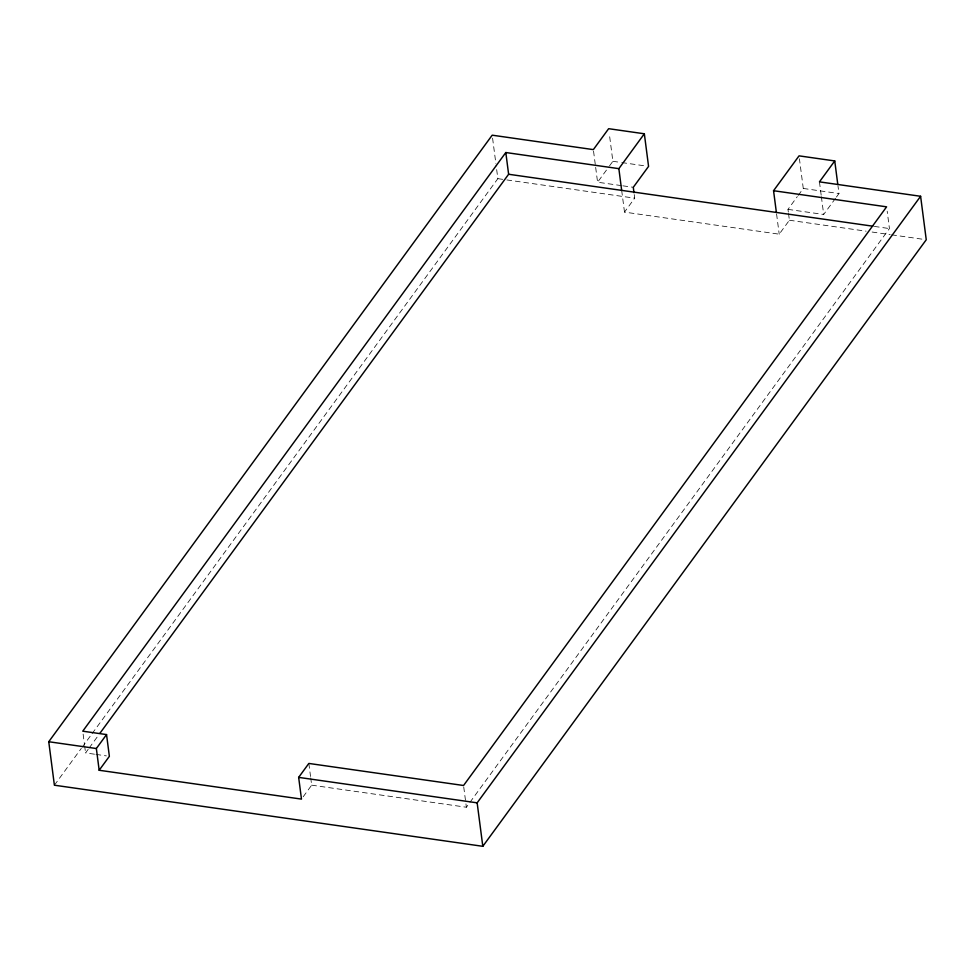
<?xml version="1.0" encoding="UTF-8"?>
<svg xmlns="http://www.w3.org/2000/svg" width="975" height="975" viewBox="0 0 975 975"><rect width="100%" height="100%" fill="white"/><g stroke="black" fill="none" stroke-linecap="round" stroke-linejoin="round"><path stroke-width="0.73" stroke-dasharray="4.88 3.66" d="M54.393 785.204L81.327 748.373M82.229 747.142L91.199 734.858M92.101 733.639L497.847 178.657L496.092 165.165M94.49 754.199L85.568 752.919L88.262 749.239M89.164 748.008L99.036 734.492M621.38 185.603L597.577 182.215L608.632 167.103M609.472 165.945L612.873 161.302L609.217 133.136M788.519 213.44L789.397 220.24L779.208 234.183L624.5 212.111L634.701 198.169L634.164 194.098M303.176 796.794L311.671 785.168L310.733 777.928M788.336 212.087L787.983 209.369L797.331 196.584M798.184 195.427L803.278 188.455L799.427 158.815M787.983 209.369L823.692 214.463L835.575 198.193M836.428 197.035L838.975 193.55L838.013 186.14M311.671 785.168L466.379 807.239L469.072 803.546M469.962 802.315L889.432 228.564L887.177 211.185M612.873 161.302L620.307 162.362M621.794 162.569L645.596 165.957M803.278 188.455L838.975 193.55M622.867 185.823L633.287 187.298M874.356 226.419L889.432 228.564M497.847 178.657L505.367 179.729M506.866 179.936L634.701 198.169M789.397 220.24L866.092 231.173M872.113 232.038L890.163 234.609M891.662 234.817L923.24 239.326M95.977 754.406L106.397 755.893M819.451 181.862L821.182 195.195M821.377 196.682L823.692 214.463M776.563 213.891L779.208 234.183M621.672 190.381L624.5 212.111M593.543 151.088L595.469 165.908M595.664 167.395L597.577 182.215M492.582 138.182L495.897 163.666M463.734 786.947L466.379 807.239M308.843 763.437L310.538 776.478M83.119 734.09L84.435 744.23M84.63 745.68L85.568 752.919"/><path stroke-width="1.46" d="M776.38 212.44L773.553 190.71L799.049 155.854L834.746 160.936L819.451 181.862L920.607 196.28L926.25 239.752L482.808 846.312L54.393 785.204L48.75 741.731L492.192 135.184L593.348 149.614L608.644 128.688L644.341 133.782L648.57 166.384L633.287 187.298L633.994 192.733M644.341 133.782L618.857 168.651L505.806 152.527L82.741 731.189L106.543 734.577L109.371 756.32L99.17 770.262L301.482 799.11L298.655 777.38L308.843 763.437L463.552 785.497L886.604 206.834L773.553 190.71M99.938 733.261L508.621 174.257L505.806 152.527M99.17 770.262L96.354 748.52L106.543 734.577M482.808 846.312L477.153 802.839L920.607 196.28M508.621 174.257L872.857 226.2M48.75 741.731L96.354 748.52M298.655 777.38L477.153 802.839M834.746 160.936L837.818 184.653M618.857 168.651L621.672 190.381"/></g></svg>
